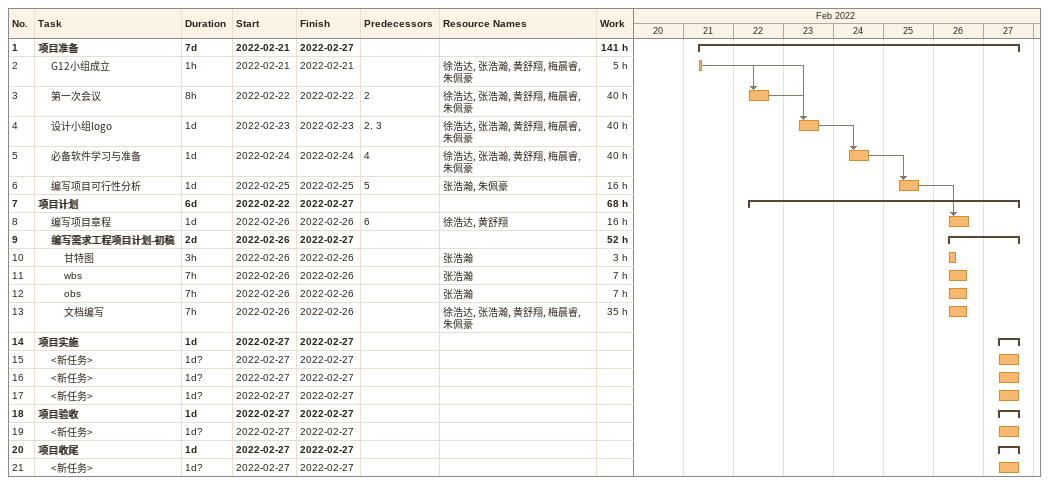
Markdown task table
| ID | Level | Task | Duration | Start | Finish | Predecessors | Resources | Work (h) |
|---|---|---|---|---|---|---|---|---|
| 1 | 1 | **项目准备** | 7d | 2022-02-21 | 2022-02-27 |  |  | 141 |
| 2 | 2 | G12小组成立 | 1h | 2022-02-21 | 2022-02-21 |  | 徐浩达, 张浩瀚, 黄舒翔, 梅晨睿, 朱佩豪 | 5 |
| 3 | 2 | 第一次会议 | 8h | 2022-02-22 | 2022-02-22 | 2 | 徐浩达, 张浩瀚, 黄舒翔, 梅晨睿, 朱佩豪 | 40 |
| 4 | 2 | 设计小组logo | 1d | 2022-02-23 | 2022-02-23 | 2, 3 | 徐浩达, 张浩瀚, 黄舒翔, 梅晨睿, 朱佩豪 | 40 |
| 5 | 2 | 必备软件学习与准备 | 1d | 2022-02-24 | 2022-02-24 | 4 | 徐浩达, 张浩瀚, 黄舒翔, 梅晨睿, 朱佩豪 | 40 |
| 6 | 2 | 编写项目可行性分析 | 1d | 2022-02-25 | 2022-02-25 | 5 | 张浩瀚, 朱佩豪 | 16 |
| 7 | 1 | **项目计划** | 6d | 2022-02-22 | 2022-02-27 |  |  | 68 |
| 8 | 2 | 编写项目章程 | 1d | 2022-02-26 | 2022-02-26 | 6 | 徐浩达, 黄舒翔 | 16 |
| 9 | 2 | **编写需求工程项目计划-初稿** | 2d | 2022-02-26 | 2022-02-27 |  |  | 52 |
| 10 | 3 | 甘特图 | 3h | 2022-02-26 | 2022-02-26 |  | 张浩瀚 | 3 |
| 11 | 3 | wbs | 7h | 2022-02-26 | 2022-02-26 |  | 张浩瀚 | 7 |
| 12 | 3 | obs | 7h | 2022-02-26 | 2022-02-26 |  | 张浩瀚 | 7 |
| 13 | 3 | 文档编写 | 7h | 2022-02-26 | 2022-02-26 |  | 徐浩达, 张浩瀚, 黄舒翔, 梅晨睿, 朱佩豪 | 35 |
| 14 | 1 | **项目实施** | 1d | 2022-02-27 | 2022-02-27 |  |  |  |
| 15 | 2 | <新任务> | 1d? | 2022-02-27 | 2022-02-27 |  |  |  |
| 16 | 2 | <新任务> | 1d? | 2022-02-27 | 2022-02-27 |  |  |  |
| 17 | 2 | <新任务> | 1d? | 2022-02-27 | 2022-02-27 |  |  |  |
| 18 | 1 | **项目验收** | 1d | 2022-02-27 | 2022-02-27 |  |  |  |
| 19 | 2 | <新任务> | 1d? | 2022-02-27 | 2022-02-27 |  |  |  |
| 20 | 1 | **项目收尾** | 1d | 2022-02-27 | 2022-02-27 |  |  |  |
| 21 | 2 | <新任务> | 1d? | 2022-02-27 | 2022-02-27 |  |  |  |
